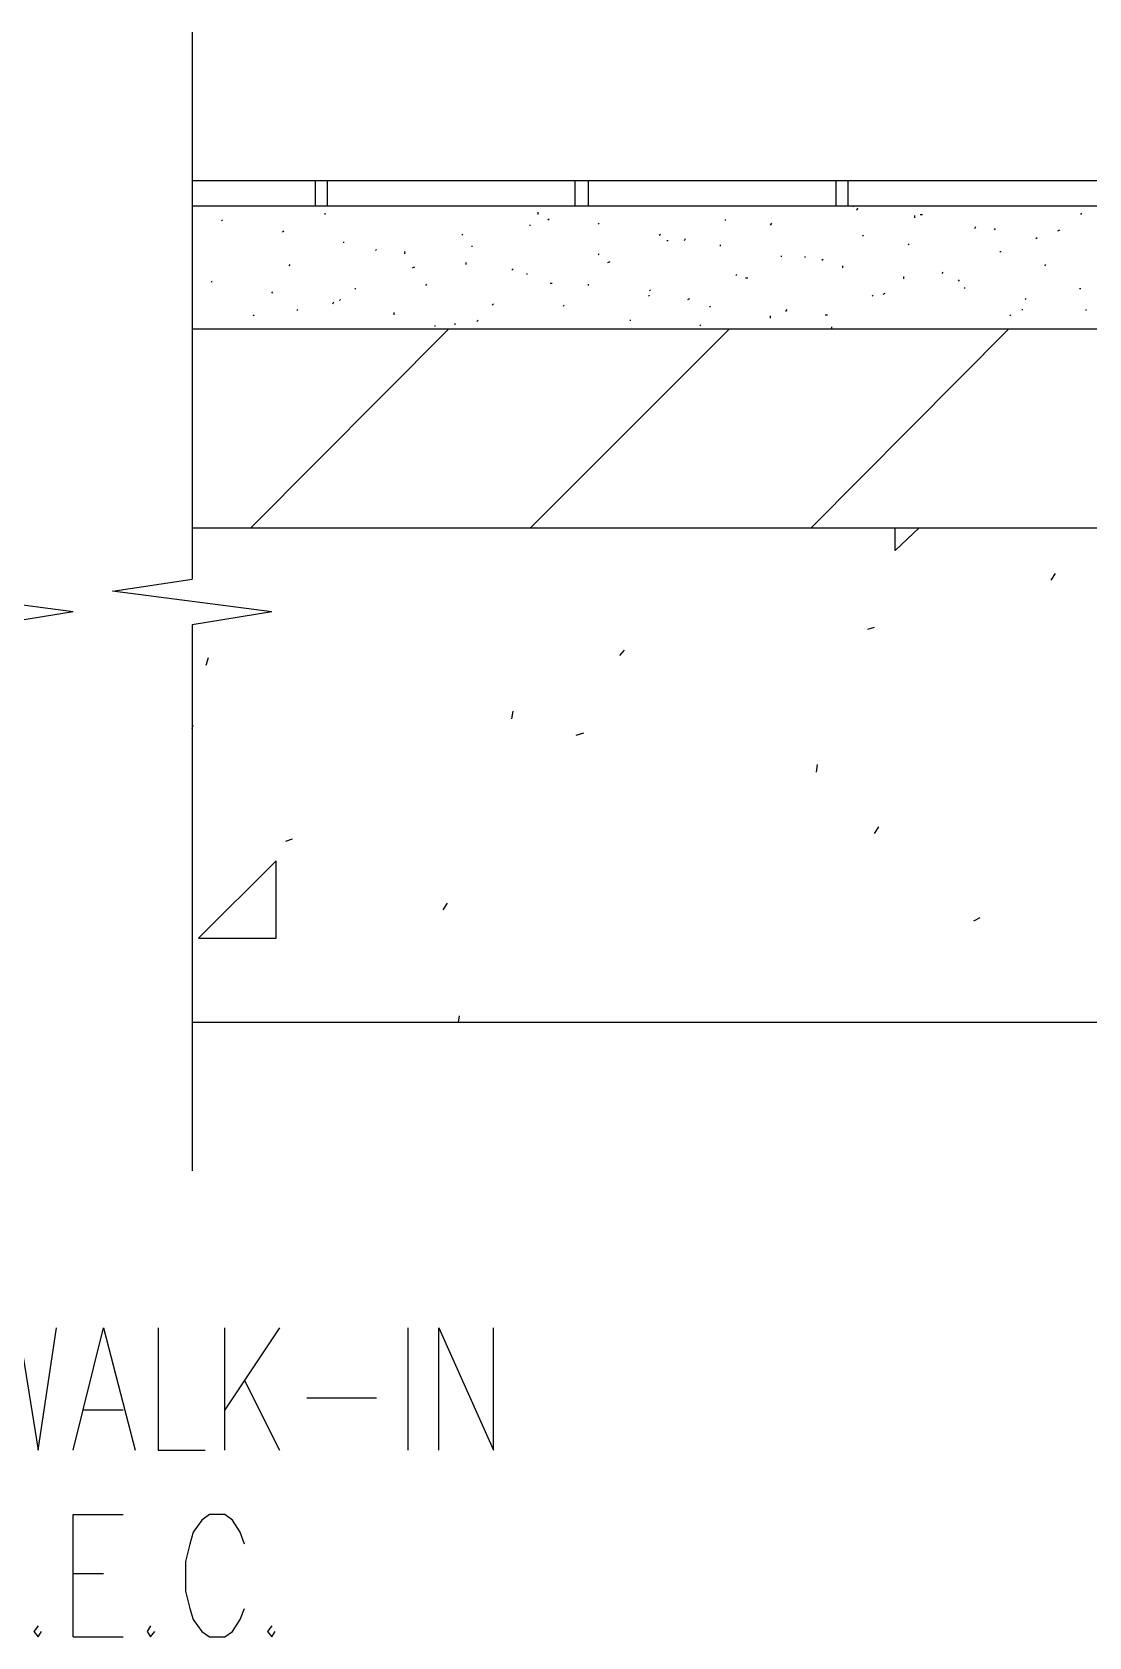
# Model space of a CAD drawing. Header units: metres. Extents: x 13 to 600, y -782 to -15.
# Drawn here: x 215.6 to 273.6, y -466.6 to -378.4 of the extents above; entities that cross this region are included whole.
import ezdxf

# ---------------------------------------------------------------- set-up
doc = ezdxf.new("R2010")
doc.units = ezdxf.units.M

msp = doc.modelspace()

# ---------------------------------------------------------------- linework, layer by layer
for p, q in [((224.34, -378.42), (224.34, -387.96)), ((224.34, -386.58), (291.72, -386.58)), ((231.12, -387.96), (231.12, -386.58)), ((231.78, -387.96), (231.78, -386.58)), ((245.4, -387.96), (245.4, -386.58)), ((246.12, -387.96), (246.12, -386.58)), ((259.74, -387.96), (259.74, -386.58)), ((260.4, -387.96), (260.4, -386.58)), ((224.34, -387.96), (293.04, -387.96)), ((224.34, -387.96), (224.34, -405.66)), ((260.7, -388.02), (260.7, -387.96)), ((225.96, -388.8), (226.02, -388.74)), ((231.66, -388.44), (231.66, -388.38)), ((243.36, -388.44), (243.36, -388.32)), ((243.9, -388.74), (243.96, -388.68)), ((246.66, -388.98), (246.72, -388.92)), ((253.62, -388.74), (253.68, -388.74)), ((256.14, -389.04), (256.2, -388.92)), ((260.88, -388.2), (260.94, -388.08)), ((264.06, -388.62), (264.06, -388.5)), ((264.36, -388.44), (264.48, -388.44)), ((273.18, -388.44), (273.24, -388.38)), ((229.32, -389.4), (229.38, -389.34)), ((239.16, -389.58), (239.22, -389.52)), ((242.88, -389.04), (242.94, -389.04)), ((250.02, -389.58), (250.08, -389.52)), ((251.4, -389.88), (251.46, -389.76)), ((261.18, -389.64), (261.24, -389.58)), ((267.36, -389.22), (267.42, -389.1)), ((268.44, -389.28), (268.5, -389.22)), ((270.72, -389.76), (270.78, -389.7)), ((271.92, -389.34), (272.04, -389.28)), ((232.68, -390), (232.68, -389.94)), ((234.42, -390.42), (234.48, -390.36)), ((236.04, -390.6), (236.04, -390.48)), ((239.7, -390.18), (239.76, -390.18)), ((246.66, -390.66), (246.72, -390.6)), ((250.44, -389.88), (250.5, -389.88)), ((253.38, -390.18), (253.38, -390.12)), ((256.74, -390.78), (256.74, -390.72)), ((263.7, -390.12), (263.76, -390.06)), ((268.74, -390.48), (268.8, -390.48)), ((229.68, -391.26), (229.74, -391.2)), ((236.46, -391.38), (236.58, -391.32)), ((239.4, -391.2), (239.4, -391.08)), ((241.92, -391.5), (241.98, -391.44)), ((247.2, -391.08), (247.32, -391.02)), ((258, -390.78), (258.06, -390.78)), ((258.96, -390.96), (259.02, -390.9)), ((260.1, -391.38), (260.1, -391.26)), ((271.2, -391.26), (271.26, -391.2)), ((225.42, -392.16), (225.42, -392.1)), ((237.18, -392.34), (237.24, -392.28)), ((242.76, -391.74), (242.76, -391.68)), ((244.02, -392.22), (244.14, -392.22)), ((246.12, -392.34), (246.12, -392.28)), ((254.22, -391.8), (254.28, -391.74)), ((254.76, -391.92), (254.88, -391.92)), ((263.46, -391.98), (263.46, -391.86)), ((265.56, -391.68), (265.62, -391.62)), ((266.46, -392.1), (266.52, -392.04)), ((266.82, -392.52), (266.82, -392.46)), ((228.72, -392.76), (228.78, -392.7)), ((232.08, -393.36), (232.14, -393.24)), ((232.44, -393.18), (232.5, -393.12)), ((233.28, -392.52), (233.34, -392.52)), ((240.84, -393.42), (240.9, -393.36)), ((249.42, -392.94), (249.48, -392.88)), ((249.48, -392.64), (249.54, -392.58)), ((251.58, -393.12), (251.7, -393.06)), ((261.72, -392.94), (261.78, -392.88)), ((262.32, -392.82), (262.44, -392.76)), ((270.12, -393.12), (270.18, -393.06)), ((273.12, -392.52), (273.18, -392.52)), ((227.7, -394.02), (227.76, -393.96)), ((230.1, -393.72), (230.16, -393.66)), ((235.44, -393.96), (235.44, -393.84)), ((244.74, -393.48), (244.8, -393.42)), ((252.78, -393.54), (252.84, -393.48)), ((256.14, -394.14), (256.14, -394.02)), ((256.98, -393.78), (257.04, -393.66)), ((259.14, -393.96), (259.26, -393.96)), ((269.28, -394.02), (269.34, -393.96)), ((269.94, -393.66), (270, -393.66)), ((273.48, -393.72), (273.48, -393.66)), ((293.04, -394.74), (224.34, -394.74)), ((227.58, -405.66), (238.44, -394.74)), ((237.66, -394.56), (237.72, -394.56)), ((238.8, -394.5), (238.8, -394.44)), ((240, -394.32), (240.06, -394.26)), ((242.94, -405.66), (253.86, -394.74)), ((248.4, -394.26), (248.46, -394.26)), ((252.24, -394.56), (252.3, -394.5)), ((258.36, -405.66), (269.22, -394.74)), ((259.5, -394.74), (259.5, -394.62)), ((224.34, -405.66), (372, -405.66)), ((224.34, -405.66), (224.34, -408.48)), ((262.98, -406.92), (262.98, -405.66)), ((262.98, -406.92), (264.3, -405.66)), ((271.56, -408.54), (271.8, -408.18)), ((217.8, -410.28), (209.04, -409.14)), ((219.96, -409.14), (224.34, -408.48)), ((228.72, -410.28), (219.96, -409.14)), ((217.8, -410.28), (213.42, -411)), ((228.72, -410.28), (224.34, -411)), ((224.34, -411), (224.34, -432.84)), ((261.48, -411.24), (261.84, -411.12)), ((247.86, -412.68), (248.1, -412.38)), ((225.12, -413.22), (225.24, -412.8)), ((241.92, -416.16), (241.98, -415.74)), ((224.34, -416.7), (224.4, -416.52)), ((245.46, -417.06), (245.88, -416.94)), ((258.66, -419.1), (258.72, -418.68)), ((261.84, -422.46), (262.08, -422.1)), ((229.5, -422.88), (229.86, -422.76)), ((224.7, -428.22), (228.96, -423.96)), ((228.96, -428.22), (228.96, -423.96)), ((238.14, -426.66), (238.38, -426.3)), ((267.3, -427.26), (267.66, -427.08)), ((224.7, -428.22), (228.96, -428.22)), ((224.34, -432.84), (372, -432.84)), ((224.34, -432.84), (224.34, -441)), ((238.98, -432.84), (239.04, -432.48)), ((214.8, -449.64), (215.88, -456.36)), ((215.88, -456.36), (216.9, -449.64)), ((217.8, -456.36), (219.48, -449.64)), ((219.48, -449.64), (221.22, -456.36)), ((222.48, -449.64), (222.48, -456.36)), ((226.14, -456.36), (226.14, -449.64)), ((229.14, -449.64), (226.14, -454.14)), ((236.22, -456.36), (236.22, -449.64)), ((237.9, -456.36), (237.9, -449.64)), ((237.9, -449.64), (240.9, -456.36)), ((240.9, -456.36), (240.9, -449.64)), ((227.22, -452.52), (229.14, -456.36)), ((218.4, -454.14), (220.56, -454.14)), ((230.64, -453.48), (234.48, -453.48)), ((222.48, -456.36), (225.06, -456.36)), ((217.8, -466.62), (217.8, -459.9)), ((217.8, -459.9), (220.56, -459.9)), ((224.88, -460.2), (224.4, -460.86)), ((225.3, -459.9), (224.88, -460.2)), ((226.14, -459.9), (225.3, -459.9)), ((226.56, -460.2), (226.14, -459.9)), ((226.98, -460.86), (226.56, -460.2)), ((224.4, -460.86), (224.22, -461.52)), ((227.22, -461.52), (226.98, -460.86)), ((224.22, -461.52), (223.98, -462.48)), ((223.98, -462.48), (223.98, -464.1)), ((217.8, -463.14), (219.48, -463.14)), ((223.98, -464.1), (224.22, -465.06)), ((224.22, -465.06), (224.4, -465.66)), ((224.4, -465.66), (224.88, -466.32)), ((226.56, -466.32), (226.98, -465.66)), ((226.98, -465.66), (227.22, -465.06)), ((215.88, -466.02), (215.64, -466.32)), ((215.64, -466.32), (215.88, -466.62)), ((215.88, -466.62), (216.06, -466.32)), ((222.06, -466.02), (221.88, -466.32)), ((221.88, -466.32), (222.06, -466.62)), ((222.06, -466.62), (222.3, -466.32)), ((224.88, -466.32), (225.3, -466.62)), ((226.14, -466.62), (226.56, -466.32)), ((228.72, -466.02), (228.48, -466.32)), ((228.48, -466.32), (228.72, -466.62)), ((228.72, -466.62), (228.9, -466.32)), ((217.8, -466.62), (220.56, -466.62)), ((225.3, -466.62), (226.14, -466.62))]:
    msp.add_line(p, q)

doc.saveas('drawing.dxf')
